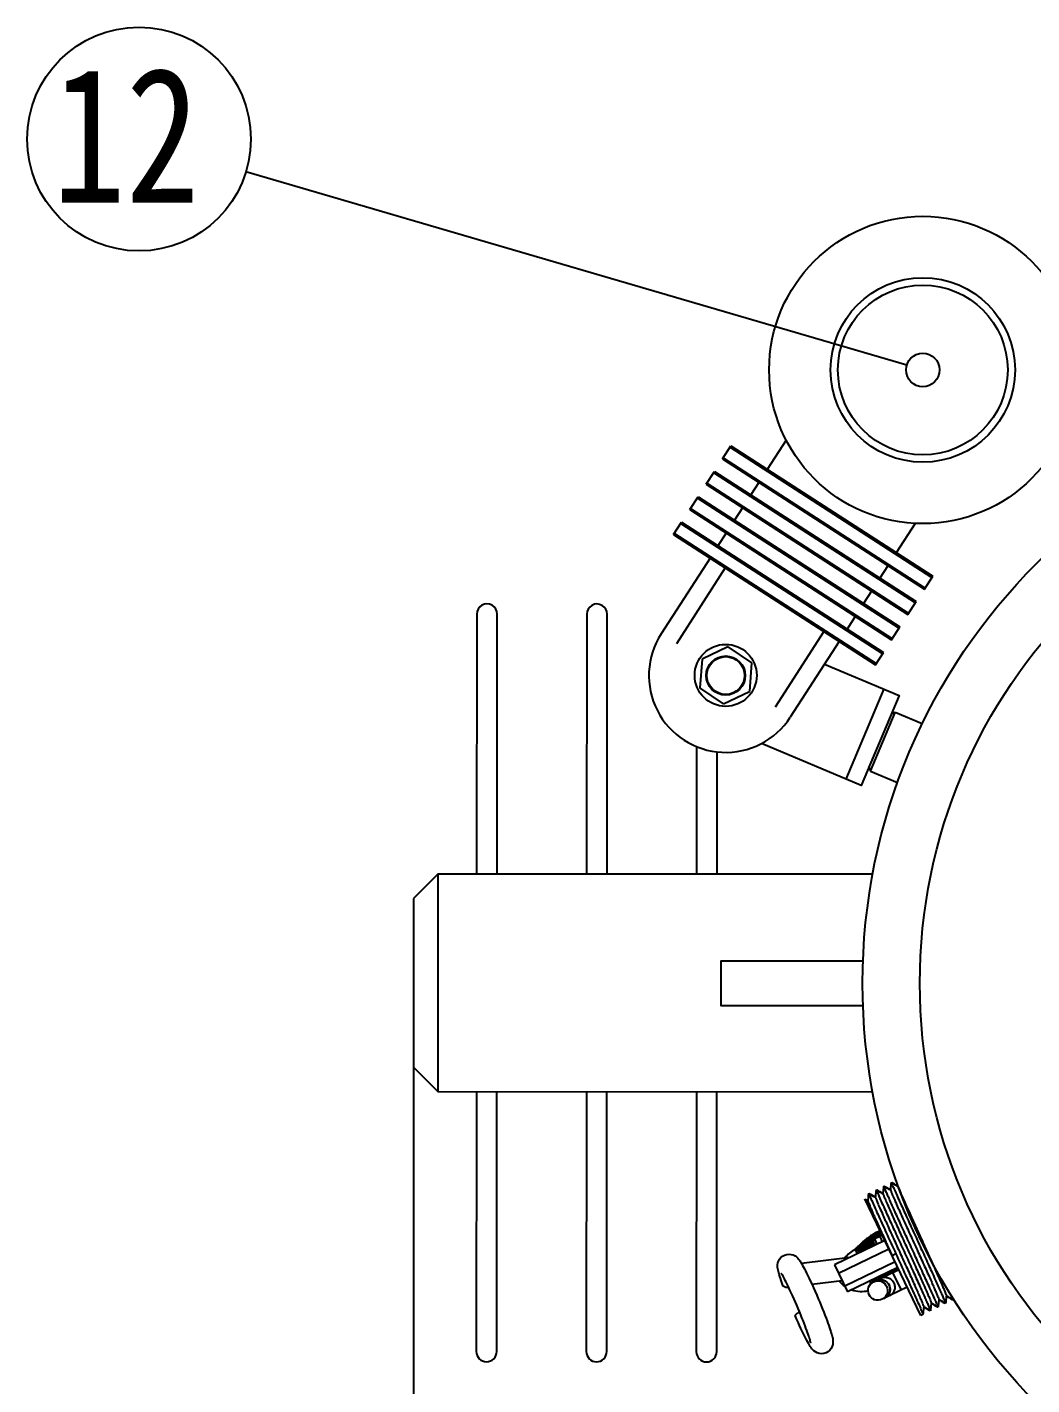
# Model space of a CAD drawing. Header units: millimetres. Extents: x 14764 to 276930, y -11609 to 135619.
# Drawn here: x 270293.5 to 270653.1, y 131103.7 to 131589.5 of the extents above; entities that cross this region are included whole.
import ezdxf

# ---------------------------------------------------------------- set-up
doc = ezdxf.new("R2010")
doc.units = ezdxf.units.MM
doc.header["$LTSCALE"] = 23.1
doc.header["$PDMODE"] = 3
doc.header["$PDSIZE"] = 1
doc.layers.get('0').update_dxf_attribs({"linetype": 'CONTINUOUS'})
doc.layers.get('Defpoints').update_dxf_attribs({"linetype": 'CONTINUOUS'})
doc.styles.add('DFT', font='simplex.shx', dxfattribs={"width": 0.67, "bigfont": 'dft.shx'})
doc.styles.get("Standard").update_dxf_attribs({"font": 'txt', "width": 0.8})
doc.dimstyles.new('INTE$0', dxfattribs={"dimscale": 5, "dimtxt": 4, "dimasz": 3, "dimexe": 3, "dimexo": 0, "dimgap": 1, "dimtad": 1, "dimdec": 3, "dimdsep": 46, "dimtxsty": 'DFT', "dimcen": 0, "dimclrd": 3, "dimclre": 3, "dimclrt": 6, "dimadec": 0, "dimazin": 0, "dimtfac": 1, "dimtdec": 3, "dimtix": 1, "dimtmove": 1, "dimatfit": 0, "dimfxl": 0, "dimtolj": 1, "dimtzin": 0, "dimarcsym": 0})

# ---------------------------------------------------------------- blocks, each defined once
blk = doc.blocks.new('*D250')
at = {"color": 3, "lineweight": -2, "transparency": 16777216}
for p, q in [((271067.45, 131239.36), (271067.45, 130768.79)), ((270431.76, 131217.36), (270431.76, 130768.79)), ((270446.76, 130783.79), (271052.45, 130783.79))]:
    blk.add_line(p, q, dxfattribs=at)
at = {"color": 3, "transparency": 16777216}
for points in [[(270446.76, 130786.29), (270446.76, 130781.29), (270431.76, 130783.79)], [(271052.45, 130786.29), (271052.45, 130781.29), (271067.45, 130783.79)]]:
    blk.add_solid(points, dxfattribs=at)
at = {"layer": 'Defpoints', "color": 0, "transparency": 16777216}
for p in [(271067.45, 131239.36), (270431.76, 131217.36), (271067.45, 130783.79)]:
    blk.add_point(p, dxfattribs=at)
at = {"color": 6, "transparency": 16777216, "insert": (270749.6, 130813.79), "char_height": 40, "attachment_point": 5, "style": 'DFT'}
blk.add_mtext('\\A1;920', dxfattribs=at)

msp = doc.modelspace()

# ---------------------------------------------------------------- linework, layer by layer
at = {"color": 1}
msp.add_line((270608.3329, 131468.5424), (270371.8443, 131537.7416), dxfattribs=at)
at = {"color": 0, "linetype": 'ByBlock', "lineweight": 25}
for p, q in [((270542.3785, 131435.019), (270545.3602, 131439.6407)), ((270545.0891, 131439.2205), (270617.3551, 131392.5984)), ((270545.3602, 131439.6407), (270617.6262, 131393.0185)), ((270565.165, 131441.7473), (270558.3849, 131431.2379)), ((270542.3785, 131435.019), (270614.6445, 131388.3969)), ((270542.6496, 131435.4392), (270614.9156, 131388.817)), ((270536.5236, 131425.9438), (270539.5053, 131430.5654)), ((270539.2342, 131430.1453), (270611.5002, 131383.5231)), ((270539.5053, 131430.5654), (270611.7713, 131383.9433)), ((270536.5236, 131425.9438), (270608.7896, 131379.3216)), ((270536.7947, 131426.3639), (270609.0607, 131379.7418)), ((270555.4032, 131426.6162), (270552.53, 131422.1626)), ((270530.6688, 131416.8685), (270533.6504, 131421.4902)), ((270533.3794, 131421.07), (270605.6454, 131374.4478)), ((270533.6504, 131421.4902), (270605.9164, 131374.868)), ((270530.6688, 131416.8685), (270602.9348, 131370.2463)), ((270530.9398, 131417.2887), (270603.2058, 131370.6665)), ((270549.5483, 131417.5409), (270546.6751, 131413.0873)), ((270524.9169, 131407.953), (270527.7413, 131412.3309)), ((270527.4703, 131411.9107), (270599.7363, 131365.2886)), ((270527.7413, 131412.3309), (270600.0073, 131365.7087)), ((270611.3816, 131411.9308), (270604.6015, 131401.4214)), ((270524.9169, 131407.953), (270597.1829, 131361.3308)), ((270525.188, 131408.3731), (270597.454, 131361.7509)), ((270543.6935, 131408.4657), (270540.766, 131403.928)), ((270537.9416, 131399.5501), (270520.4366, 131372.4167)), ((270543.4036, 131396.0264), (270525.8985, 131368.8929)), ((270601.6198, 131396.7997), (270598.7466, 131392.3461)), ((270614.6445, 131388.3969), (270617.6262, 131393.0185)), ((270595.765, 131387.7244), (270592.8917, 131383.2708)), ((270608.7896, 131379.3216), (270611.7713, 131383.9433)), ((270589.9101, 131378.6492), (270586.9826, 131374.1115)), ((270578.6963, 131373.2574), (270561.1912, 131346.124)), ((270602.9348, 131370.2463), (270605.9164, 131374.868)), ((270584.1582, 131369.7336), (270566.6532, 131342.6002)), ((270597.1829, 131361.3308), (270600.0073, 131365.7087)), ((270600.1018, 131352.6831), (270586.523, 131320.4245)), ((270599.5786, 131172.2734), (270599.3571, 131172.4117)), ((270602.2809, 131173.5764), (270602.0593, 131173.7148)), ((270604.9831, 131174.8795), (270604.7615, 131175.0178)), ((270613.3963, 131128.5263), (270593.289, 131170.2239)), ((270594.1418, 131169.6874), (270593.8967, 131169.8406)), ((270596.8764, 131170.9703), (270596.6548, 131171.1087)), ((270598.6654, 131156.7724), (270596.8639, 131155.9037)), ((270597.3639, 131156.4486), (270599.1071, 131157.3956)), ((270598.4548, 131158.7501), (270598.4942, 131158.6684)), ((270598.5443, 131158.6835), (270598.6818, 131158.5784)), ((270598.5909, 131158.5869), (270598.5456, 131158.5639)), ((270598.5475, 131158.5578), (270598.5475, 131158.5603)), ((270598.5475, 131158.5578), (270598.6646, 131158.315)), ((270598.6525, 131158.5404), (270598.5909, 131158.5869)), ((270598.6286, 131158.5087), (270599.1152, 131158.1417)), ((270599.0328, 131158.2537), (270598.6525, 131158.5404)), ((270598.6654, 131156.7724), (270599.5779, 131154.8801)), ((270598.6818, 131158.5784), (270599.0346, 131158.309)), ((270598.8888, 131158.1336), (270598.7669, 131158.2219)), ((270598.7696, 131158.0972), (270598.7697, 131158.1054)), ((270598.7696, 131158.0972), (270598.9607, 131157.7009)), ((270598.8412, 131158.0679), (270599.0578, 131157.911)), ((270599.1794, 131157.9232), (270598.8888, 131158.1336)), ((270599.0775, 131158.22), (270599.0328, 131158.2537)), ((270599.0578, 131157.911), (270599.2113, 131157.7999)), ((270599.1987, 131157.5111), (270599.067, 131157.5996)), ((270599.1143, 131157.3825), (270599.152, 131157.3042)), ((270599.1756, 131157.3744), (270599.1791, 131157.372)), ((270599.199, 131157.909), (270599.1794, 131157.9232)), ((270600.4786, 131155.3144), (270582.4638, 131146.6273)), ((270601.9919, 131152.1763), (270583.977, 131143.4892)), ((270590.2948, 131152.5805), (270589.8321, 131152.0676)), ((270589.8321, 131152.0676), (270590.5705, 131150.5365)), ((270590.2932, 131152.5788), (270590.3111, 131152.5874)), ((270590.3109, 131152.5873), (270591.2594, 131153.5661)), ((270590.3111, 131152.5874), (270590.3181, 131152.5949)), ((270590.3922, 131152.4272), (270590.3906, 131152.4226)), ((270590.3906, 131152.4226), (270590.3936, 131152.4258)), ((270590.5733, 131152.0438), (270590.5855, 131152.0564)), ((270591.0039, 131152.4808), (270590.7319, 131152.3496)), ((270591.5357, 131152.1268), (270590.9707, 131151.8544)), ((270591.2594, 131153.5661), (270592.2982, 131154.54)), ((270592.2982, 131154.54), (270593.3403, 131155.4267)), ((270592.889, 131153.3228), (270593.9508, 131154.1674)), ((270592.9802, 131154.2842), (270593.0129, 131154.3116)), ((270593.295, 131152.487), (270594.3715, 131153.3002)), ((270593.3244, 131155.4137), (270593.3403, 131155.4266)), ((270593.4448, 131155.263), (270593.4264, 131155.2481)), ((270593.6057, 131154.9293), (270593.5693, 131154.9006)), ((270593.9508, 131154.1674), (270595.5944, 131155.3423)), ((270593.9549, 131154.1521), (270593.9595, 131154.1556)), ((270594.3782, 131153.2743), (270594.3858, 131153.2798)), ((270595.5944, 131155.3423), (270597.3639, 131156.4486)), ((270596.3642, 131154.6214), (270596.3798, 131154.6312)), ((270596.3977, 131154.5681), (270596.8757, 131153.577)), ((270596.6224, 131155.986), (270596.6635, 131156.0113)), ((270596.6635, 131156.0113), (270596.6812, 131156.0222)), ((270597.7764, 131154.0113), (270596.8639, 131155.9037)), ((270601.7139, 131152.9256), (270603.1021, 131149.8739)), ((270570.6188, 131147.2078), (270588.1229, 131149.3563)), ((270604.1728, 131147.6537), (270586.1579, 131138.9666)), ((270590.8536, 131151.4625), (270590.8812, 131151.4897)), ((270592.219, 131151.6079), (270591.3026, 131151.166)), ((270604.4533, 131150.5254), (270603.1021, 131149.8739)), ((270582.4638, 131146.6273), (270587.1451, 131136.9195)), ((270605.1605, 131145.6053), (270587.1457, 131136.9182)), ((270596.4837, 131140.5763), (270605.4911, 131144.9198)), ((270603.3035, 131143.8649), (270606.344, 131137.5597)), ((270605.0982, 131145.0923), (270605.23, 131145.4613)), ((270605.1932, 131144.7762), (270605.112, 131144.9446)), ((270565.5989, 131138.5322), (270566.0666, 131138.5896)), ((270585.2066, 131140.9394), (270574.4114, 131139.6144)), ((270595.6536, 131139.9953), (270595.2524, 131140.8274)), ((270596.3511, 131140.6968), (270597.8051, 131141.398)), ((270598.6318, 131141.6121), (270598.5585, 131141.5908)), ((270608.5316, 131138.6146), (270599.5241, 131134.2711)), ((270614.14, 131128.8849), (270613.3963, 131128.5263))]:
    msp.add_line(p, q, dxfattribs=at)
at = {"color": 0, "linetype": 'ByBlock', "lineweight": 25, "ltscale": 0.5}
for p, q in [((270454.4258, 131379.4529), (270454.3709, 131286.4569)), ((270461.7196, 131286.4525), (270461.7745, 131379.4486)), ((270461.7196, 131286.4525), (270461.7745, 131379.4486)), ((270493.7938, 131379.4297), (270493.7389, 131286.4336)), ((270501.0876, 131286.4293), (270501.1425, 131379.4253)), ((270544.296, 131367.7899), (270535.065, 131363.3209)), ((270544.296, 131367.7899), (270552.7766, 131362.0226)), ((270535.065, 131363.3209), (270534.3158, 131353.1005)), ((270552.7766, 131362.0226), (270552.0274, 131351.8021)), ((270542.7964, 131347.3331), (270534.3158, 131353.1005)), ((270542.7964, 131347.3331), (270552.0274, 131351.8021)), ((270602.8578, 131343.7653), (270598.8424, 131334.226)), ((270599.7963, 131333.8245), (270604.2133, 131344.3177)), ((270604.2133, 131344.3177), (270602.8578, 131343.7653)), ((270613.9064, 131340.2374), (270604.2133, 131344.3177)), ((270533.1339, 131332.0553), (270533.107, 131286.4104)), ((270598.8424, 131334.226), (270594.827, 131324.6867)), ((270595.3794, 131323.3312), (270599.7963, 131333.8245)), ((270540.4557, 131286.406), (270540.4815, 131330.1796)), ((270594.827, 131324.6867), (270595.3794, 131323.3312)), ((270595.3794, 131323.3312), (270605.0656, 131319.2538)), ((270440.5483, 131286.465), (270431.7947, 131277.7217)), ((270440.5483, 131286.465), (270440.5023, 131208.6038)), ((270596.146, 131286.3731), (270440.5483, 131286.465)), ((270431.7947, 131277.7217), (270431.7591, 131217.3574)), ((270431.7591, 131217.3574), (270440.5023, 131208.6038)), ((270440.5023, 131208.6038), (270596.1145, 131208.5119)), ((270454.3249, 131208.5956), (270454.27, 131115.5996)), ((270454.3249, 131208.5956), (270454.27, 131115.5996)), ((270461.6187, 131115.5952), (270461.6736, 131208.5913)), ((270461.6187, 131115.5952), (270461.6736, 131208.5913)), ((270493.6929, 131208.5724), (270493.638, 131115.5763)), ((270500.9867, 131115.572), (270501.0416, 131208.568)), ((270533.061, 131208.5491), (270533.0061, 131115.5531)), ((270540.3548, 131115.5487), (270540.4097, 131208.5448))]:
    msp.add_line(p, q, dxfattribs=at)
at = {"color": 0, "linetype": 'ByBlock', "lineweight": 25}
for points in [[(270578.9124, 131361.6024), (270605.6318, 131350.3553), (270592.053, 131318.0967), (270556.3011, 131333.146)], [(270592.6843, 131239.3579), (270541.9524, 131239.3579), (270541.9524, 131255.3579), (270592.6843, 131255.3579)], [(270593.4273, 131155.247), (270595.0509, 131156.4649), (270596.8076, 131157.5998), (270598.5475, 131158.5602)], [(270593.6329, 131154.823), (270595.2641, 131156.0245), (270597.0257, 131157.1485), (270598.7697, 131158.1054)], [(270590.3921, 131152.4272), (270591.3414, 131153.3971), (270592.383, 131154.3651), (270593.4273, 131155.247)], [(270590.5807, 131152.0611), (270591.5321, 131153.0046), (270592.582, 131153.9552), (270593.6329, 131154.823)], [(270590.8715, 131151.4997), (270591.8258, 131152.4007), (270592.889, 131153.3228)], [(270591.5263, 131150.9974), (270592.2136, 131151.6035), (270593.295, 131152.487)], [(270594.3715, 131153.3002), (270596.0317, 131154.4389), (270596.3563, 131154.6362)], [(270563.8992, 131139.5376), (270563.6474, 131140.2372), (270563.3666, 131141.0384), (270563.1119, 131141.7899), (270562.8858, 131142.4851), (270562.6894, 131143.1206), (270562.5224, 131143.6973), (270562.3836, 131144.2205), (270562.2709, 131144.7015), (270562.1824, 131145.1576), (270562.1185, 131145.6142), (270562.0859, 131146.1068), (270562.1047, 131146.6632), (270562.2082, 131147.2875), (270562.4267, 131147.95), (270562.7752, 131148.6044), (270563.2623, 131149.2123), (270563.8991, 131149.7463), (270564.5921, 131150.1247)], [(270564.592, 131150.1247), (270565.3898, 131150.3697), (270566.2386, 131150.4478), (270567.0163, 131150.3628), (270567.7262, 131150.147), (270568.3563, 131149.8297), (270568.886, 131149.4489), (270569.3099, 131149.0491), (270569.645, 131148.6632), (270569.9292, 131148.2859), (270570.1974, 131147.8916), (270570.4697, 131147.4593), (270570.7567, 131146.9755), (270571.0631, 131146.4337), (270571.3898, 131145.8329), (270571.7395, 131145.1683), (270572.1151, 131144.4337), (270572.5188, 131143.6239), (270572.9524, 131142.7343), (270573.4169, 131141.7607), (270573.9133, 131140.6996), (270574.4396, 131139.5529), (270574.988, 131138.3362), (270575.5484, 131137.0705), (270576.1102, 131135.7793), (270576.6627, 131134.4876), (270577.1961, 131133.2192), (270577.7055, 131131.9876), (270578.1881, 131130.8004), (270578.642, 131129.664), (270579.0658, 131128.5833), (270579.4586, 131127.5621), (270579.8199, 131126.6026), (270580.1498, 131125.7062), (270580.4487, 131124.8733), (270580.717, 131124.1033), (270580.9558, 131123.3949), (270581.1661, 131122.7455), (270581.3494, 131122.1514), (270581.5074, 131121.6066), (270581.6406, 131121.1085), (270581.7503, 131120.6502), (270581.8382, 131120.2172), (270581.9051, 131119.7856), (270581.9468, 131119.3223), (270581.9468, 131118.7885), (270581.8685, 131118.1597), (270581.6648, 131117.4544), (270581.2982, 131116.7229), (270580.763, 131116.0473), (270580.0905, 131115.494), (270579.4463, 131115.1483)], [(270573.9686, 131118.7935), (270573.9699, 131118.783), (270573.9691, 131118.7849), (270573.9479, 131118.8893), (270573.9023, 131119.0828), (270573.8306, 131119.3564), (270573.7321, 131119.7029), (270573.6069, 131120.1176), (270573.4543, 131120.5984), (270573.2742, 131121.1436), (270573.0661, 131121.752), (270572.8301, 131122.4225), (270572.5656, 131123.1543), (270572.2725, 131123.9469), (270571.9507, 131124.7993), (270571.6, 131125.71), (270571.2208, 131126.677), (270570.8136, 131127.6977), (270570.3795, 131128.768), (270569.9224, 131129.8768), (270569.4488, 131131.0077), (270568.9657, 131132.1434), (270568.4806, 131133.2665), (270568.001, 131134.36), (270567.5341, 131135.408), (270567.0861, 131136.3984), (270566.6592, 131137.3274), (270566.2544, 131138.1942), (270565.8724, 131138.9985), (270565.5137, 131139.7405), (270565.1786, 131140.4205), (270564.8675, 131141.039), (270564.5807, 131141.5963), (270564.3191, 131142.092), (270564.084, 131142.5247), (270563.8773, 131142.8928), (270563.701, 131143.1945), (270563.5584, 131143.4273), (270563.4557, 131143.5857), (270563.4415, 131143.6066)], [(270598.5585, 131141.5908), (270597.217, 131141.2475), (270596.0092, 131140.9791)], [(270579.4464, 131115.1483), (270578.6667, 131114.907), (270577.814, 131114.8251), (270577.0154, 131114.9117), (270576.286, 131115.1367), (270575.6525, 131115.4615), (270575.1378, 131115.8364), (270574.7315, 131116.2207), (270574.4004, 131116.6011), (270574.109, 131116.9873), (270573.8323, 131117.3948), (270573.5531, 131117.8395), (270573.2588, 131118.3373), (270572.9423, 131118.8991), (270572.5995, 131119.5322), (270572.2285, 131120.2409), (270571.829, 131121.0268), (270571.4017, 131121.889), (270570.9474, 131122.8272), (270570.4674, 131123.8395), (270569.964, 131124.9221), (270569.4403, 131126.0695), (270568.8998, 131127.2749), (270568.3879, 131128.4357)]]:
    msp.add_lwpolyline(points, dxfattribs=at)
at = {"color": 1}
msp.add_circle((270333.5644, 131549.4841), 40.0405, dxfattribs=at)
at = {"color": 0, "linetype": 'ByBlock', "lineweight": 25}
for centre, radius in [((270614.0918, 131466.8587), 54.9947), ((270614.0918, 131466.8587), 33), ((270614.0918, 131466.8587), 30.3893), ((270614.0918, 131466.8587), 6), ((270805.0337, 131247.3579), 212.5), ((270805.0337, 131247.3579), 192), ((270543.542, 131357.5039), 7), ((270543.542, 131357.5039), 6.75)]:
    msp.add_circle(centre, radius, dxfattribs=at)
at = {"color": 0, "linetype": 'ByBlock', "lineweight": 25, "ltscale": 0.5}
msp.add_circle((270543.5462, 131357.5615), 11.0994, dxfattribs=at)
for centre, start, end in [((270458.1001, 131379.4508), 359.966169, 179.966169), ((270458.1001, 131379.4508), 359.966169, 179.966169), ((270497.4682, 131379.4275), 359.966169, 179.966169), ((270457.9443, 131115.5974), 179.966169, 359.966169), ((270457.9443, 131115.5974), 179.966169, 359.966169), ((270497.3124, 131115.5741), 179.966169, 359.966169), ((270536.6804, 131115.5509), 179.966169, 359.966169)]:
    msp.add_arc(centre, 3.6744, start, end, dxfattribs=at)
at = {"color": 0, "linetype": 'ByBlock', "lineweight": 25}
for centre, radius, start, end in [((270543.5449, 131357.5085), 27.5, 147.172045, 327.172045), ((270554.2227, 131180.7787), 49.0066, 354.398046, 354.569485), ((270646.5002, 131242.1354), 79.0363, 236.61489, 237.024446), ((270546.116, 131176.8695), 49.0066, 354.398046, 354.569485), ((270638.3935, 131238.2262), 79.0363, 236.61489, 237.024446), ((270645.9378, 131249.997), 93.0171, 237.072295, 238.006239), ((270548.8183, 131178.1726), 49.0066, 354.398046, 354.569485), ((270641.0957, 131239.5293), 79.0363, 236.61489, 237.024446), ((270648.64, 131251.3001), 93.0171, 237.072295, 238.006239), ((270541.7763, 131079.4326), 109.3641, 57.900578, 58.093725), ((270551.5205, 131179.4757), 49.0066, 354.398046, 354.569485), ((270643.798, 131240.8323), 79.0363, 236.61489, 237.024446), ((270651.3423, 131252.6031), 93.0171, 237.072295, 238.006239), ((270544.4785, 131080.7357), 109.3641, 57.900578, 58.093725), ((270654.0445, 131253.9062), 93.0171, 237.072295, 238.006239), ((270547.1807, 131082.0388), 109.3641, 57.900578, 58.093725), ((270640.3797, 131244.2538), 87.738, 237.539448, 237.656131), ((270650.8909, 131260.8973), 107.4229, 237.668851, 237.95673), ((270530.5336, 131067.5055), 120.3626, 57.903864, 58.097736), ((270539.074, 131078.1296), 109.3641, 57.900578, 58.093725), ((270611.8594, 131132.4022), 29.471, 116.968701, 128.845229), ((270612.6188, 131130.8221), 30.8315, 116.91032, 128.253058), ((270612.6284, 131130.8025), 30.7241, 116.81822, 128.253886), ((270614.0116, 131127.9255), 33.3632, 116.815679, 127.283972), ((270614.0211, 131127.9064), 33.2463, 116.730832, 127.285196), ((270611.6332, 131132.8729), 29.0396, 124.695702, 126.217399), ((270611.6335, 131132.8725), 29.0401, 123.383107, 124.695709), ((270611.9121, 131132.2921), 29.4702, 121.424962, 124.773834), ((270611.8674, 131132.3856), 29.3731, 121.147177, 124.581373), ((270611.6353, 131132.8696), 29.0435, 121.021753, 123.382935), ((270612.7148, 131130.6153), 30.8174, 121.500619, 123.591797), ((270611.9151, 131132.287), 29.4762, 120.375966, 121.424784), ((270612.7349, 131130.5825), 30.8559, 119.907593, 121.500652), ((270611.6303, 131132.8778), 29.0339, 120.316217, 121.021641), ((270611.8675, 131132.3851), 29.3735, 120.71125, 121.146993), ((270614.2068, 131127.5289), 33.4517, 117.989542, 121.428286), ((270611.8769, 131132.3686), 29.3925, 116.972511, 120.710541), ((270611.6381, 131132.8641), 29.0497, 116.988985, 120.31588), ((270611.9218, 131132.2751), 29.4898, 117.464738, 120.375576), ((270612.7472, 131130.5611), 30.8806, 118.569644, 119.907512), ((270612.7551, 131130.5466), 30.8971, 116.913672, 118.569747), ((270611.9169, 131132.2844), 29.4793, 116.969673, 117.464665), ((270614.237, 131127.4731), 33.5152, 116.822034, 117.990417), ((270599.6758, 131160.0255), 1.8018, 232.408207, 232.979497), ((270598.231, 131157.6731), 1, 295.744187, 25.744187), ((270594.319, 131142.763), 10.33, 115.744187, 141.973805), ((270611.6225, 131132.8854), 29.0232, 134.893853, 137.226825), ((270611.7957, 131132.4837), 29.3675, 128.848194, 136.943998), ((270611.7911, 131132.432), 29.2848, 136.634227, 136.942357), ((270612.3836, 131131.1292), 30.4447, 128.26344, 136.041797), ((270611.8099, 131132.4141), 29.3108, 134.530319, 136.633918), ((270612.3092, 131131.0987), 30.1852, 135.03749, 136.028263), ((270613.4873, 131128.6331), 32.4826, 127.304189, 134.549838), ((270612.399, 131131.1028), 30.3462, 128.352264, 135.561114), ((270613.5236, 131128.4541), 32.3005, 127.288829, 134.50687), ((270612.3375, 131131.0706), 30.2251, 134.8283, 135.037665), ((270613.5134, 131128.5937), 32.3919, 127.307114, 134.101944), ((270615.3151, 131124.5882), 35.9614, 125.993743, 132.488577), ((270612.3952, 131131.0118), 30.3074, 132.640328, 134.827362), ((270611.6243, 131132.8834), 29.0258, 134.191544, 134.893762), ((270611.8256, 131132.3981), 29.3332, 133.92652, 134.530436), ((270615.3492, 131124.5412), 35.8765, 125.997738, 132.087261), ((270611.6272, 131132.8804), 29.03, 131.578465, 134.191442), ((270611.8424, 131132.3806), 29.3575, 131.793349, 133.926241), ((270615.388, 131124.3353), 35.7614, 125.979797, 131.717871), ((270612.4458, 131130.9575), 30.3817, 132.349637, 132.64106), ((270612.5024, 131130.8945), 30.4663, 129.850101, 132.348561), ((270611.8554, 131132.366), 29.377, 131.058181, 131.793434), ((270611.8088, 131132.4621), 29.2766, 131.43319, 131.642664), ((270611.631, 131132.876), 29.0359, 129.085746, 131.578314), ((270611.8234, 131132.4454), 29.2988, 128.896238, 131.432929), ((270611.8676, 131132.3519), 29.3957, 129.304308, 131.058018), ((270612.5713, 131130.8123), 30.5736, 128.270042, 129.770458), ((270611.8742, 131132.344), 29.406, 128.85072, 129.304386), ((270611.6341, 131132.8719), 29.0409, 126.217668, 129.044915), ((270611.8753, 131132.3426), 29.4078, 128.610327, 128.850728), ((270611.848, 131132.414), 29.3386, 125.168944, 128.849053), ((270611.8938, 131132.3189), 29.4378, 125.249805, 128.609659), ((270612.6034, 131130.7717), 30.6254, 127.476112, 128.270209), ((270618.8371, 131117.3572), 42.8207, 124.381069, 125.783795), ((270613.9292, 131127.947), 32.9496, 125.655972, 127.305676), ((270612.6425, 131130.7204), 30.6898, 125.368402, 127.475652), ((270616.0193, 131123.6214), 37.1575, 122.012511, 125.996197), ((270616.0005, 131123.6473), 36.9825, 122.375991, 126.000017), ((270616.1247, 131123.3516), 36.9903, 122.290295, 125.993429), ((270618.9415, 131117.2119), 42.8558, 124.384587, 124.631684), ((270619.4179, 131116.4943), 43.8608, 121.237805, 124.37071), ((270613.9799, 131127.8771), 33.036, 125.524353, 125.65667), ((270619.4062, 131116.5177), 43.6911, 121.258727, 124.373433), ((270614.0657, 131127.7553), 33.1849, 121.711255, 125.522772), ((270612.6824, 131130.6642), 30.7588, 123.591917, 125.368436), ((270611.8992, 131132.3112), 29.4472, 124.774387, 125.249753), ((270611.8554, 131132.4034), 29.3515, 124.581947, 125.168805), ((270616.1553, 131123.4064), 37.2689, 122.195779, 122.378685), ((270597.2982, 131155.0029), 1, 115.744187, 205.744187), ((270614.158, 131127.6106), 33.3565, 121.429937, 121.596831), ((270591.511, 131151.9838), 0.839, 216.988565, 218.410429), ((270592.2975, 131151.4669), 1.3223, 195.81293, 209.556966), ((270581.6964, 131194.368), 54.6815, 287.496008, 291.232531), ((270581.5245, 131194.8685), 55.0705, 288.589535, 291.21545), ((270580.7686, 131196.8343), 57.1766, 291.208752, 295.183377), ((270580.7359, 131196.9011), 57.3906, 291.210477, 295.13432), ((270594.319, 131142.763), 10.33, 190.88264, 191.222822), ((270592.0689, 131147.4291), 10.33, 220.265551, 234.931431), ((270592.0689, 131147.4291), 10.33, 251.072409, 284.004489), ((270587.9231, 131180.1139), 39.9253, 281.527471, 281.6736), ((270597.6944, 131141.5573), 1.8791, 197.444082, 214.044291), ((270587.7696, 131180.8338), 40.6614, 281.680162, 283.509036), ((270588.1147, 131179.7986), 40.1039, 281.539671, 282.044395), ((270588.1012, 131179.8873), 40.0493, 281.88759, 282.035889), ((270588.0318, 131180.2095), 40.3789, 282.03687, 282.916636), ((270587.6438, 131181.3638), 41.2061, 283.50699, 283.749814), ((270587.6013, 131181.5372), 41.3847, 283.749897, 284.112432), ((270587.4439, 131182.1509), 42.0182, 284.116539, 285.712453), ((270598.946, 131137.6658), 3.3089, 295.7491, 298.785123), ((270667.8377, 131213.7123), 95.4233, 237.891789, 238.086205), ((270670.54, 131215.0153), 95.4233, 237.891789, 238.086205), ((270578.5059, 131066.5596), 79.2445, 56.615508, 57.105485), ((270670.8934, 131128.0909), 49.0028, 174.397989, 174.569484), ((270673.2422, 131216.3184), 95.4233, 237.891789, 238.086205), ((270581.2081, 131067.8626), 79.2445, 56.615508, 57.105485), ((270673.5956, 131129.3939), 49.0028, 174.397989, 174.569484), ((270665.1355, 131212.4092), 95.4233, 237.891789, 238.086205), ((270573.1014, 131063.9534), 79.2445, 56.615508, 57.105485), ((270665.4889, 131125.4848), 49.0028, 174.397989, 174.569484), ((270575.8036, 131065.2565), 79.2445, 56.615508, 57.105485), ((270668.1911, 131126.7878), 49.0028, 174.397989, 174.569484)]:
    msp.add_arc(centre, radius, start, end, dxfattribs=at)
for points, knots in [([(270594.4757, 131169.4066), (270594.4943, 131169.5751), (270594.6014, 131170.4938), (270594.6991, 131171.4136), (270594.7665, 131172.166)], [0, 0, 0, 0, 0.18330794, 1, 1, 1, 1]), ([(270594.7665, 131172.166), (270594.8765, 131171.8385), (270595.2262, 131170.9807), (270595.8997, 131169.3964), (270596.8556, 131167.2325), (270598.0559, 131164.5537), (270599.4646, 131161.4431), (270601.6175, 131156.7173), (270603.3011, 131153.0414), (270604.4533, 131150.5254)], [0, 0, 0, 0, 0.04370716, 0.11707837, 0.21787263, 0.34296736, 0.48847914, 0.64989136, 1, 1, 1, 1]), ([(270594.7665, 131172.166), (270595.0034, 131172.0117), (270595.795, 131171.5065), (270596.6004, 131171.0217), (270597.1779, 131170.7097)], [0, 0, 0, 0, 0.30102202, 1, 1, 1, 1]), ([(270597.1779, 131170.7097), (270597.1965, 131170.8782), (270597.3036, 131171.7969), (270597.4013, 131172.7167), (270597.4688, 131173.469)], [0, 0, 0, 0, 0.18330794, 1, 1, 1, 1]), ([(270597.4688, 131173.469), (270597.5787, 131173.1415), (270597.9284, 131172.2838), (270598.602, 131170.6995), (270599.5578, 131168.5356), (270601.0136, 131165.2868), (270602.9885, 131160.9377), (270605.4403, 131155.5728), (270608.0166, 131149.9491), (270610.5305, 131144.4553), (270612.7993, 131139.471), (270614.4552, 131135.7951), (270615.5298, 131133.3611), (270616.1201, 131131.9978), (270616.5447, 131130.9777), (270616.7669, 131130.4123), (270616.8422, 131130.188)], [0, 0, 0, 0, 0.02185307, 0.05853886, 0.10893561, 0.17148286, 0.28375037, 0.41108995, 0.54462752, 0.67505442, 0.79327835, 0.89106282, 0.93009155, 0.96159563, 0.98503374, 1, 1, 1, 1]), ([(270597.4688, 131173.469), (270597.7057, 131173.3147), (270598.4973, 131172.8096), (270599.3027, 131172.3248), (270599.8802, 131172.0127)], [0, 0, 0, 0, 0.30102202, 1, 1, 1, 1]), ([(270599.8802, 131172.0127), (270599.8987, 131172.1812), (270600.0058, 131173.0999), (270600.1035, 131174.0198), (270600.171, 131174.7721)], [0, 0, 0, 0, 0.18330794, 1, 1, 1, 1]), ([(270599.8802, 131172.0127), (270599.8935, 131171.9312), (270599.9641, 131171.715), (270600.1101, 131171.312), (270600.3364, 131170.7468), (270600.6362, 131170.0241), (270601.009, 131169.1503), (270601.6369, 131167.7043), (270602.8095, 131165.0557), (270604.621, 131161.0306), (270606.9014, 131156.0062), (270609.3128, 131150.7093), (270611.3135, 131146.3083), (270612.8284, 131142.9586), (270613.848, 131140.6922), (270614.7577, 131138.6545), (270615.5382, 131136.8849), (270616.1743, 131135.4177), (270616.6505, 131134.2812), (270616.9429, 131133.5501), (270617.0825, 131133.1444), (270617.1239, 131133.0029), (270617.133, 131132.9473)], [0, 0, 0, 0, 0.00580429, 0.01587845, 0.0301611, 0.0485297, 0.07083459, 0.09687734, 0.15925105, 0.27425576, 0.40687605, 0.54676476, 0.6830039, 0.74639743, 0.80495987, 0.85754465, 0.90312147, 0.94079698, 0.96983745, 0.98968783, 0.99604649, 1, 1, 1, 1]), ([(270619.5444, 131131.491), (270619.4345, 131131.8185), (270619.0848, 131132.6762), (270618.4112, 131134.2605), (270617.4554, 131136.4245), (270615.9996, 131139.6732), (270614.0247, 131144.0222), (270611.573, 131149.3871), (270608.9967, 131155.0108), (270606.4828, 131160.5046), (270604.2139, 131165.4889), (270602.5581, 131169.1648), (270601.4835, 131171.5989), (270600.8931, 131172.9622), (270600.4684, 131173.9824), (270600.2463, 131174.5478), (270600.171, 131174.7721)], [0, 0, 0, 0, 0.02185278, 0.05853814, 0.10893465, 0.17148108, 0.28374831, 0.41108649, 0.54462277, 0.67505162, 0.7932755, 0.89105941, 0.93008944, 0.9615948, 0.98503375, 1, 1, 1, 1]), ([(270600.171, 131174.7721), (270600.4079, 131174.6178), (270601.1995, 131174.1126), (270602.0049, 131173.6279), (270602.5824, 131173.3158)], [0, 0, 0, 0, 0.30102202, 1, 1, 1, 1]), ([(270602.5824, 131173.3158), (270602.601, 131173.4843), (270602.7081, 131174.403), (270602.8057, 131175.3228), (270602.8732, 131176.0752)], [0, 0, 0, 0, 0.18330794, 1, 1, 1, 1]), ([(270602.5824, 131173.3158), (270602.5957, 131173.2342), (270602.6663, 131173.0181), (270602.8124, 131172.615), (270603.0386, 131172.0498), (270603.3384, 131171.3272), (270603.7113, 131170.4534), (270604.3391, 131169.0073), (270605.5117, 131166.3588), (270607.3232, 131162.3337), (270609.6037, 131157.3093), (270612.015, 131152.0123), (270614.0157, 131147.6114), (270615.5307, 131144.2617), (270616.5503, 131141.9953), (270617.4599, 131139.9575), (270618.2405, 131138.1879), (270618.8765, 131136.7208), (270619.3528, 131135.5842), (270619.6451, 131134.8532), (270619.7847, 131134.4474), (270619.8262, 131134.3059), (270619.8352, 131134.2504)], [0, 0, 0, 0, 0.00580429, 0.01587845, 0.0301611, 0.0485297, 0.07083459, 0.09687734, 0.15925105, 0.27425576, 0.40687605, 0.54676476, 0.6830039, 0.74639743, 0.80495987, 0.85754465, 0.90312147, 0.94079698, 0.96983745, 0.98968783, 0.99604649, 1, 1, 1, 1]), ([(270602.8732, 131176.0752), (270602.9831, 131175.7477), (270603.3329, 131174.8899), (270604.0064, 131173.3056), (270604.9622, 131171.1417), (270606.4181, 131167.8929), (270608.393, 131163.5438), (270610.8447, 131158.1789), (270613.421, 131152.5552), (270615.9349, 131147.0615), (270618.2037, 131142.0772), (270619.8596, 131138.4012), (270620.9342, 131135.9672), (270621.5246, 131134.6039), (270621.9492, 131133.5838), (270622.1714, 131133.0184), (270622.2466, 131132.7941)], [0, 0, 0, 0, 0.02185307, 0.05853886, 0.10893561, 0.17148286, 0.28375037, 0.41108995, 0.54462752, 0.67505442, 0.79327835, 0.89106282, 0.93009155, 0.96159563, 0.98503374, 1, 1, 1, 1]), ([(270602.8732, 131176.0752), (270603.1101, 131175.9208), (270603.9017, 131175.4157), (270604.7071, 131174.9309), (270605.2846, 131174.6188)], [0, 0, 0, 0, 0.30102202, 1, 1, 1, 1]), ([(270605.2846, 131174.6188), (270605.298, 131174.5373), (270605.3685, 131174.3211), (270605.5146, 131173.9181), (270605.7408, 131173.3529), (270606.0406, 131172.6302), (270606.4135, 131171.7565), (270607.0414, 131170.3104), (270608.2139, 131167.6619), (270610.0254, 131163.6367), (270612.3059, 131158.6124), (270614.7173, 131153.3154), (270616.7179, 131148.9145), (270618.2329, 131145.5648), (270619.2525, 131143.2983), (270620.1622, 131141.2606), (270620.9427, 131139.491), (270621.5787, 131138.0239), (270622.055, 131136.8873), (270622.3473, 131136.1563), (270622.487, 131135.7505), (270622.5284, 131135.609), (270622.5375, 131135.5535)], [0, 0, 0, 0, 0.00580429, 0.01587845, 0.0301611, 0.0485297, 0.07083459, 0.09687734, 0.15925105, 0.27425576, 0.40687605, 0.54676476, 0.6830039, 0.74639743, 0.80495987, 0.85754465, 0.90312147, 0.94079698, 0.96983745, 0.98968783, 0.99604649, 1, 1, 1, 1]), ([(270593.3787, 131170.0379), (270593.4851, 131169.9738), (270593.8476, 131169.758), (270594.2138, 131169.5481), (270594.4757, 131169.4066)], [0, 0, 0, 0, 0.29433574, 1, 1, 1, 1]), ([(270594.4757, 131169.4066), (270594.4841, 131169.3554), (270594.521, 131169.2263), (270594.6454, 131168.8597), (270594.9051, 131168.2035), (270595.3285, 131167.1858), (270595.8945, 131165.8728), (270596.5911, 131164.2865), (270597.7392, 131161.7055), (270598.6611, 131159.6597), (270599.3086, 131158.2277)], [0, 0, 0, 0, 0.01276423, 0.03295454, 0.09540265, 0.18639819, 0.30442485, 0.44745374, 0.61301352, 1, 1, 1, 1]), ([(270597.1779, 131170.7097), (270597.1913, 131170.6281), (270597.2618, 131170.412), (270597.4079, 131170.0089), (270597.6341, 131169.4437), (270597.9339, 131168.7211), (270598.3068, 131167.8473), (270598.9347, 131166.4012), (270600.1073, 131163.7527), (270601.9188, 131159.7276), (270604.1992, 131154.7032), (270606.6106, 131149.4062), (270608.6112, 131145.0053), (270610.1262, 131141.6556), (270611.1458, 131139.3891), (270612.0555, 131137.3514), (270612.836, 131135.5818), (270613.472, 131134.1147), (270613.9483, 131132.9781), (270614.2407, 131132.2471), (270614.3803, 131131.8413), (270614.4217, 131131.6998), (270614.4308, 131131.6443)], [0, 0, 0, 0, 0.00580429, 0.01587845, 0.0301611, 0.0485297, 0.07083459, 0.09687734, 0.15925105, 0.27425576, 0.40687605, 0.54676476, 0.6830039, 0.74639743, 0.80495987, 0.85754465, 0.90312147, 0.94079698, 0.96983745, 0.98968783, 0.99604649, 1, 1, 1, 1]), ([(270598.4548, 131158.7501), (270598.4545, 131158.7507), (270598.4593, 131158.7471), (270598.462, 131158.7455), (270598.472, 131158.7381), (270598.4877, 131158.7264), (270598.5128, 131158.7075), (270598.5333, 131158.6919), (270598.5443, 131158.6835)], [0, 0, 0, 0, 0.01664141, 0.07567691, 0.17311238, 0.30218337, 0.62787403, 1, 1, 1, 1]), ([(270598.5766, 131158.5978), (270598.5667, 131158.6054), (270598.5482, 131158.62), (270598.5231, 131158.6402), (270598.5061, 131158.6563), (270598.496, 131158.6646), (270598.4942, 131158.6684)], [0, 0, 0, 0, 0.34390049, 0.65237572, 0.88489776, 1, 1, 1, 1]), ([(270598.5476, 131158.5602), (270598.5485, 131158.5607), (270598.552, 131158.5596), (270598.561, 131158.5555), (270598.5778, 131158.545), (270598.6016, 131158.5288), (270598.6192, 131158.5158), (270598.6286, 131158.5087)], [0, 0, 0, 0, 0.03271199, 0.09909469, 0.32191508, 0.63491842, 1, 1, 1, 1]), ([(270598.7669, 131158.2219), (270598.7445, 131158.2381), (270598.7136, 131158.2626), (270598.6806, 131158.2947), (270598.6677, 131158.3086), (270598.6646, 131158.315)], [0, 0, 0, 0, 0.59715529, 0.8463509, 1, 1, 1, 1]), ([(270598.7697, 131158.1054), (270598.7712, 131158.1062), (270598.7764, 131158.1057), (270598.7893, 131158.1011), (270598.8001, 131158.0949), (270598.808, 131158.0901)], [0, 0, 0, 0, 0.12605246, 0.33871038, 1, 1, 1, 1]), ([(270598.808, 131158.0901), (270598.8106, 131158.0885), (270598.8219, 131158.0815), (270598.8329, 131158.0739), (270598.8412, 131158.0679)], [0, 0, 0, 0, 0.23085577, 1, 1, 1, 1]), ([(270599.067, 131157.5996), (270599.0442, 131157.6149), (270599.0126, 131157.6402), (270598.9783, 131157.6754), (270598.9647, 131157.6927), (270598.9607, 131157.7009)], [0, 0, 0, 0, 0.55787186, 0.81570385, 1, 1, 1, 1]), ([(270599.1143, 131157.3825), (270599.1133, 131157.3844), (270599.1109, 131157.3894), (270599.1111, 131157.3979), (270599.1144, 131157.3996)], [0, 0, 0, 0, 0.3699294, 1, 1, 1, 1]), ([(270599.1144, 131157.3996), (270599.1179, 131157.4013), (270599.1292, 131157.3995), (270599.1384, 131157.3956), (270599.1442, 131157.3928)], [0, 0, 0, 0, 0.37464508, 1, 1, 1, 1]), ([(270599.1442, 131157.3928), (270599.1467, 131157.3916), (270599.1574, 131157.3861), (270599.1678, 131157.3797), (270599.1756, 131157.3744)], [0, 0, 0, 0, 0.22450319, 1, 1, 1, 1]), ([(270599.3086, 131158.2277), (270599.4129, 131157.997), (270599.8402, 131157.0525), (270600.2683, 131156.1083), (270600.5921, 131155.3948)], [0, 0, 0, 0, 0.24424507, 1, 1, 1, 1]), ([(270590.3372, 131152.5333), (270590.3367, 131152.5294), (270590.3354, 131152.5145), (270590.3365, 131152.4994), (270590.3391, 131152.4887)], [0, 0, 0, 0, 0.26548782, 1, 1, 1, 1]), ([(270590.3372, 131152.5333), (270590.337, 131152.5318), (270590.3453, 131152.5311), (270590.3575, 131152.5357), (270590.3848, 131152.5439), (270590.4167, 131152.5571), (270590.4516, 131152.5716), (270590.4868, 131152.5871), (270590.5343, 131152.6086), (270590.5698, 131152.6254), (270590.5934, 131152.6368)], [0, 0, 0, 0, 0.0163781, 0.05692829, 0.17132279, 0.30137184, 0.4373935, 0.57633739, 0.71686321, 1, 1, 1, 1]), ([(270590.3391, 131152.4887), (270590.3423, 131152.4754), (270590.3552, 131152.4488), (270590.3779, 131152.4303), (270590.3906, 131152.4226)], [0, 0, 0, 0, 0.47936856, 1, 1, 1, 1]), ([(270590.4681, 131152.2619), (270590.4689, 131152.2558), (270590.4946, 131152.2569), (270590.5179, 131152.2632), (270590.5537, 131152.2741), (270590.6007, 131152.2914), (270590.6609, 131152.3164), (270590.7082, 131152.3382), (270590.7319, 131152.3496)], [0, 0, 0, 0, 0.06592476, 0.18131466, 0.31056024, 0.44513585, 0.72091792, 1, 1, 1, 1]), ([(270590.4681, 131152.2619), (270590.4699, 131152.2482), (270590.4796, 131152.1946), (270590.5009, 131152.1432), (270590.5223, 131152.1088)], [0, 0, 0, 0, 0.25582437, 1, 1, 1, 1]), ([(270590.5807, 131152.0611), (270590.5791, 131152.0594), (270590.5751, 131152.0552), (270590.5704, 131152.0468), (270590.5733, 131152.0438)], [0, 0, 0, 0, 0.35210602, 1, 1, 1, 1]), ([(270590.6998, 131151.7815), (270590.7015, 131151.7741), (270590.7191, 131151.7704), (270590.7365, 131151.7718), (270590.773, 131151.7771), (270590.8272, 131151.7938), (270590.8995, 131151.8214), (270590.9471, 131151.8429), (270590.9707, 131151.8544)], [0, 0, 0, 0, 0.07895721, 0.13523698, 0.19592307, 0.45634991, 0.72679892, 1, 1, 1, 1]), ([(270600.5921, 131155.3948), (270600.6844, 131155.1914), (270601.0581, 131154.3683), (270601.4322, 131153.5452), (270601.7139, 131152.9256)], [0, 0, 0, 0, 0.247058, 1, 1, 1, 1]), ([(270590.6998, 131151.7815), (270590.7061, 131151.7541), (270590.7368, 131151.6465), (270590.7906, 131151.5457), (270590.8409, 131151.479)], [0, 0, 0, 0, 0.25209676, 1, 1, 1, 1]), ([(270590.8715, 131151.4997), (270590.8654, 131151.4937), (270590.8555, 131151.4847), (270590.85, 131151.4671), (270590.8536, 131151.4625)], [0, 0, 0, 0, 0.59472073, 1, 1, 1, 1]), ([(270591.0252, 131151.1066), (270591.0277, 131151.0979), (270591.0452, 131151.0909), (270591.065, 131151.0905), (270591.1023, 131151.093), (270591.158, 131151.1073), (270591.2311, 131151.1334), (270591.279, 131151.1546), (270591.3026, 131151.166)], [0, 0, 0, 0, 0.09158097, 0.1494238, 0.210476, 0.46780165, 0.73284136, 1, 1, 1, 1]), ([(270604.4533, 131150.5254), (270605.6054, 131148.0095), (270607.289, 131144.3336), (270609.4419, 131139.6078), (270610.8506, 131136.4972), (270612.0509, 131133.8184), (270613.0068, 131131.6545), (270613.6803, 131130.0701), (270614.03, 131129.2124), (270614.14, 131128.8849)], [0, 0, 0, 0, 0.35010864, 0.51152086, 0.65703264, 0.78212737, 0.88292163, 0.95629284, 1, 1, 1, 1]), ([(270599.1623, 131141.868), (270599.5555, 131142.0576), (270600.4369, 131142.2694), (270601.7825, 131142.0578), (270602.9483, 131141.3229), (270603.5049, 131140.5806), (270603.7022, 131140.1715)], [0, 0, 0, 0, 0.24501716, 0.49294844, 0.74505769, 1, 1, 1, 1]), ([(270605.112, 131144.9446), (270605.1003, 131144.969), (270605.0894, 131145.0188), (270605.0904, 131145.0706), (270605.0982, 131145.0923)], [0, 0, 0, 0, 0.53998484, 1, 1, 1, 1]), ([(270565.5895, 131138.531), (270565.4078, 131138.5088), (270565.0493, 131138.5046), (270564.5398, 131138.6742), (270564.1324, 131139.0345), (270563.9638, 131139.3606), (270563.8992, 131139.5376)], [0, 0, 0, 0, 0.25671086, 0.49530836, 0.73582901, 1, 1, 1, 1]), ([(270566.0402, 131138.6261), (270566.0024, 131138.615), (270565.8542, 131138.5744), (270565.7029, 131138.5449), (270565.5895, 131138.531)], [0, 0, 0, 0, 0.25666901, 1, 1, 1, 1]), ([(270594.8669, 131135.911), (270594.4794, 131136.7147), (270594.3383, 131138.708), (270595.6828, 131140.1901), (270596.4837, 131140.5763)], [0, 0, 0, 0, 0.50087949, 1, 1, 1, 1]), ([(270595.9017, 131140.9939), (270595.9068, 131140.9776), (270595.9559, 131140.9683), (270595.9892, 131140.9749), (270596.0092, 131140.9791)], [0, 0, 0, 0, 0.45563686, 1, 1, 1, 1]), ([(270596.3511, 131140.6968), (270596.3039, 131140.6741), (270596.2472, 131140.6423), (270596.1851, 131140.5928), (270596.1533, 131140.563), (270596.1253, 131140.523), (270596.1374, 131140.5053)], [0, 0, 0, 0, 0.52643257, 0.65638715, 0.78403824, 1, 1, 1, 1]), ([(270596.4837, 131140.5763), (270597.2846, 131140.9625), (270599.2814, 131141.0917), (270600.7533, 131139.7401), (270601.1409, 131138.9364)], [0, 0, 0, 0, 0.49912051, 1, 1, 1, 1]), ([(270597.343, 131140.9907), (270598.1439, 131141.3769), (270600.1407, 131141.5061), (270601.6126, 131140.1545), (270602.0002, 131139.3508)], [0, 0, 0, 0, 0.49912051, 1, 1, 1, 1]), ([(270597.5039, 131141.0683), (270597.8971, 131141.2579), (270598.7785, 131141.4697), (270600.1241, 131141.2581), (270601.29, 131140.5232), (270601.8465, 131139.7809), (270602.0438, 131139.3718)], [0, 0, 0, 0, 0.24501716, 0.49294844, 0.74505769, 1, 1, 1, 1]), ([(270601.1409, 131138.9364), (270601.5284, 131138.1327), (270601.6695, 131136.1393), (270600.325, 131134.6573), (270599.5241, 131134.2711)], [0, 0, 0, 0, 0.50087949, 1, 1, 1, 1]), ([(270602.0002, 131139.3508), (270602.376, 131138.5715), (270602.5345, 131136.6535), (270601.295, 131135.1809), (270600.5393, 131134.7658)], [0, 0, 0, 0, 0.50086487, 1, 1, 1, 1]), ([(270602.0438, 131139.3718), (270602.3107, 131138.8183), (270602.4929, 131137.8626), (270602.2584, 131136.653), (270601.9783, 131136.1026), (270601.8066, 131135.854)], [0, 0, 0, 0, 0.50278986, 0.75279842, 1, 1, 1, 1]), ([(270603.7022, 131140.1715), (270603.8994, 131139.7624), (270604.1337, 131138.8647), (270603.9828, 131137.4948), (270603.3105, 131136.3101), (270602.596, 131135.7524), (270602.2027, 131135.5628)], [0, 0, 0, 0, 0.25494231, 0.50705156, 0.75498284, 1, 1, 1, 1]), ([(270599.5241, 131134.2711), (270598.7232, 131133.8849), (270596.7264, 131133.7557), (270595.2545, 131135.1073), (270594.8669, 131135.911)], [0, 0, 0, 0, 0.49912051, 1, 1, 1, 1]), ([(270601.8066, 131135.854), (270601.7263, 131135.7378), (270601.3803, 131135.2976), (270600.9212, 131134.9448), (270600.5444, 131134.7631)], [0, 0, 0, 0, 0.25245529, 1, 1, 1, 1]), ([(270617.133, 131132.9473), (270617.1144, 131132.7789), (270617.0074, 131131.8602), (270616.9097, 131130.9404), (270616.8422, 131130.188)], [0, 0, 0, 0, 0.18323671, 1, 1, 1, 1]), ([(270619.5444, 131131.491), (270619.3075, 131131.6453), (270618.5159, 131132.1505), (270617.7105, 131132.6353), (270617.133, 131132.9473)], [0, 0, 0, 0, 0.30101845, 1, 1, 1, 1]), ([(270617.3929, 131132.7127), (270617.496, 131132.6484), (270617.9806, 131132.346), (270618.4632, 131132.0401), (270618.8408, 131131.7958)], [0, 0, 0, 0, 0.21269828, 1, 1, 1, 1]), ([(270619.8352, 131134.2504), (270619.8167, 131134.0819), (270619.7096, 131133.1633), (270619.6119, 131132.2434), (270619.5444, 131131.491)], [0, 0, 0, 0, 0.18323671, 1, 1, 1, 1]), ([(270622.2466, 131132.7941), (270622.0098, 131132.9484), (270621.2182, 131133.4536), (270620.4128, 131133.9383), (270619.8352, 131134.2504)], [0, 0, 0, 0, 0.30101845, 1, 1, 1, 1]), ([(270620.0951, 131134.0158), (270620.1982, 131133.9515), (270620.6829, 131133.6491), (270621.1654, 131133.3432), (270621.543, 131133.0989)], [0, 0, 0, 0, 0.21269828, 1, 1, 1, 1]), ([(270622.5375, 131135.5535), (270622.5189, 131135.385), (270622.4118, 131134.4663), (270622.3141, 131133.5465), (270622.2466, 131132.7941)], [0, 0, 0, 0, 0.18323671, 1, 1, 1, 1]), ([(270624.9489, 131134.0972), (270624.712, 131134.2515), (270623.9204, 131134.7566), (270623.115, 131135.2414), (270622.5375, 131135.5535)], [0, 0, 0, 0, 0.30101845, 1, 1, 1, 1]), ([(270622.7973, 131135.3188), (270622.9004, 131135.2545), (270623.3851, 131134.9521), (270623.8676, 131134.6462), (270624.2453, 131134.402)], [0, 0, 0, 0, 0.21269828, 1, 1, 1, 1]), ([(270624.472, 131135.3145), (270624.5069, 131135.2311), (270624.6743, 131134.8286), (270624.839, 131134.4247), (270624.9489, 131134.0972)], [0.9448651925, 0.9448651925, 0.9448651925, 0.9448651925, 0.9562928443, 1, 1, 1, 1]), ([(270569.9761, 131129.732), (270569.736, 131129.5988), (270569.3992, 131129.4017), (270568.993, 131129.1291), (270568.7586, 131128.9539), (270568.5761, 131128.7928), (270568.4386, 131128.6449), (270568.3599, 131128.5009), (270568.388, 131128.4357)], [0, 0, 0, 0, 0.391963, 0.55683232, 0.69714437, 0.81121207, 0.8986787, 1, 1, 1, 1]), ([(270614.4308, 131131.6443), (270614.4122, 131131.4758), (270614.3051, 131130.5572), (270614.2075, 131129.6373), (270614.14, 131128.8849)], [0, 0, 0, 0, 0.18323671, 1, 1, 1, 1]), ([(270616.8422, 131130.188), (270616.6053, 131130.3423), (270615.8137, 131130.8474), (270615.0083, 131131.3322), (270614.4308, 131131.6443)], [0, 0, 0, 0, 0.30101845, 1, 1, 1, 1]), ([(270614.6906, 131131.4096), (270614.7937, 131131.3453), (270615.2784, 131131.0429), (270615.7609, 131130.737), (270616.1386, 131130.4928)], [0, 0, 0, 0, 0.21269828, 1, 1, 1, 1])]:
    msp.add_open_spline(points, degree=3, knots=knots, dxfattribs=at)
for points in [[(270605.2846, 131174.6188), (270605.2913, 131174.6792), (270605.2981, 131174.7396), (270605.3049, 131174.7999)], [(270590.5223, 131152.1088), (270590.5369, 131152.0855), (270590.5542, 131152.0636), (270590.5733, 131152.0438)], [(270624.9853, 131134.4915), (270624.9728, 131134.3601), (270624.9607, 131134.2286), (270624.9489, 131134.0972)]]:
    msp.add_open_spline(points, degree=3, dxfattribs=at)

# ---------------------------------------------------------------- texts
at = {"color": 3, "linetype": 'Continuous', "insert": (270355.1976, 131575.0663), "char_height": 48.384, "width": 38.7072, "attachment_point": 3, "line_spacing_factor": 0.9}
msp.add_mtext('12', dxfattribs=at)

# ---------------------------------------------------------------- dimensions: what is measured, and where the dimension line sits
dim = msp.add_linear_dim(base=(271067.4452, 130783.7923), p1=(270431.7591, 131217.3574), p2=(271067.4452, 131239.3579), text='920', dimstyle='INTE$0', override={"dimtxt": 8, "dimgap": 2})
dim.commit()
dim.dimension.update_dxf_attribs({"geometry": '*D250', "text_midpoint": (270749.6021, 130813.7923)})

doc.saveas('drawing.dxf')
